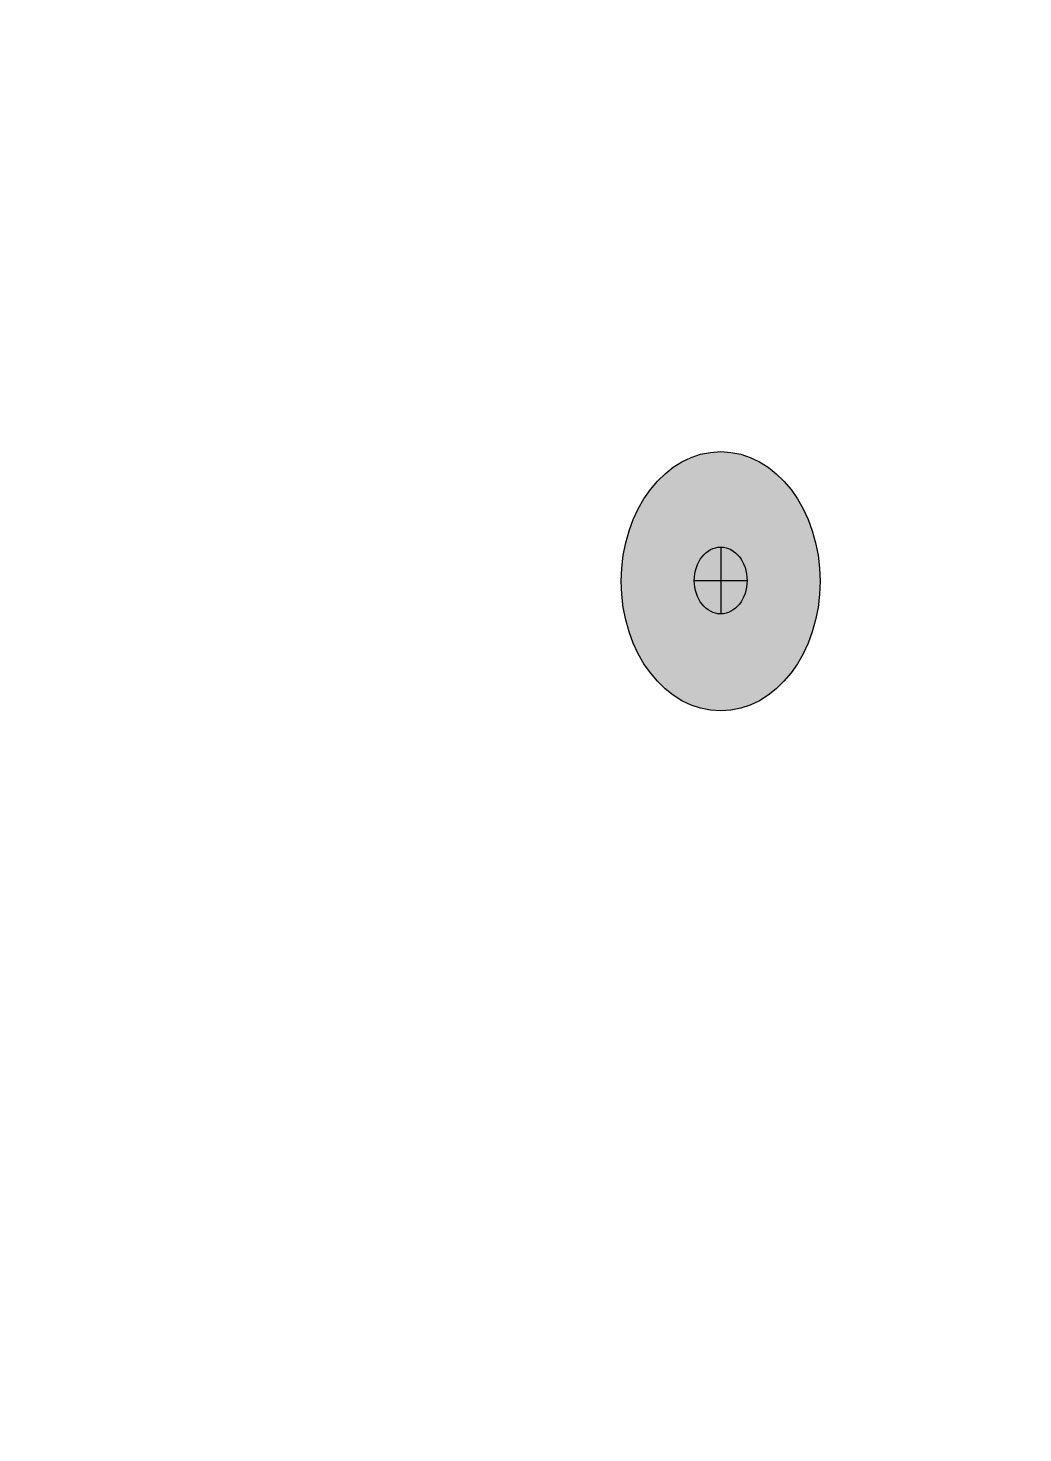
# Model space of a CAD drawing. Header units: inches. Extents: x -24 to 76, y -57 to 19.
# Drawn here: x -10.75 to -10.24, y 10.139 to 10.858 of the extents above; entities that cross this region are included whole.
import ezdxf

# ---------------------------------------------------------------- set-up
doc = ezdxf.new("R2010")
doc.units = ezdxf.units.IN
doc.header["$MEASUREMENT"] = 0
doc.layers.add('G-ANNO-TTLB', color=7, linetype='Continuous', lineweight=0)
doc.layers.add('WALL SCRATCH', color=7, linetype='Continuous', lineweight=0)

# ---------------------------------------------------------------- blocks, each defined once
blk = doc.blocks.new('Block_92')
at = {"layer": 'WALL SCRATCH', "true_color": 0x003b71, "transparency": 33554687}
h = blk.add_hatch(color=156, dxfattribs=at)
h.dxf.hatch_style = 2
edge = h.paths.add_edge_path()
edge.add_ellipse((-10.39485, 10.57509), major_axis=(0, 0.0664), ratio=0.766948, start_angle=0, end_angle=360)
at = {"layer": 'WALL SCRATCH', "color": 18, "lineweight": 25, "true_color": 0x080808}
for p, q in [((-10.39485, 10.59264), (-10.39485, 10.55837)), ((-10.40837, 10.5755), (-10.38133, 10.5755))]:
    blk.add_line(p, q, dxfattribs=at)
at = {"layer": 'WALL SCRATCH', "color": 8, "lineweight": 25, "true_color": 0x808080}
blk.add_lwpolyline([(-10.40196, 10.63648)], dxfattribs=at)
at = {"layer": 'WALL SCRATCH', "color": 18, "lineweight": 25, "true_color": 0x000000}
blk.add_ellipse((-10.39485, 10.57509), major_axis=(0, 0.0664), ratio=0.766948, dxfattribs=at)
at = {"layer": 'WALL SCRATCH', "color": 18, "lineweight": 25, "true_color": 0x080808}
blk.add_ellipse((-10.39485, 10.5755), major_axis=(0, 0.01714), ratio=0.788846, dxfattribs=at)
blk = doc.blocks.new('Block_91')
at = {"layer": 'WALL SCRATCH'}
blk.add_blockref('Block_92', (0, 0), dxfattribs=at)
blk = doc.blocks.new('Block_86')
at = {"layer": 'WALL SCRATCH'}
blk.add_blockref('Block_91', (0, 0), dxfattribs=at)

msp = doc.modelspace()

# ---------------------------------------------------------------- hatches: boundary and pattern name
at = {"layer": 'G-ANNO-TTLB', "true_color": 0xff00ff, "transparency": 33554687}
h = msp.add_hatch(color=6, dxfattribs=at)
edge = h.paths.add_edge_path()
edge.add_spline(control_points=[(19.91565, -15.06516), (19.91565, -15.06516), (-20.7721, -15.06516), (-20.7721, -15.06516), (-20.7721, -15.06516), (-20.7721, 19.05984), (-20.7721, 19.05984), (-20.7721, 19.05984), (19.91565, 19.05984), (19.91565, 19.05984), (19.91565, 19.05984), (19.91565, -15.06516), (19.91565, -15.06516)], knot_values=[0, 0, 0, 0, 1, 1, 1, 2, 2, 2, 3, 3, 3, 4, 4, 4, 4], degree=3, periodic=0)
edge = h.paths.add_edge_path()
edge.add_spline(control_points=[(-20.6471, 18.93484), (-20.6471, 18.93484), (-20.6471, -14.94016), (-20.6471, -14.94016), (-20.6471, -14.94016), (19.79065, -14.94016), (19.79065, -14.94016), (19.79065, -14.94016), (19.79065, 18.93484), (19.79065, 18.93484), (19.79065, 18.93484), (-20.6471, 18.93484), (-20.6471, 18.93484)], knot_values=[0, 0, 0, 0, 1, 1, 1, 2, 2, 2, 3, 3, 3, 4, 4, 4, 4], degree=3, periodic=0)
edge.add_line((-20.6471, 18.93484), (-20.6471, 18.93484))

# ---------------------------------------------------------------- linework, layer by layer
at = {"layer": 'G-ANNO-TTLB'}
for points in [[(19.91565, -15.06516), (19.91565, -15.06516), (-20.7721, -15.06516), (-20.7721, -15.06516), (-20.7721, -15.06516), (-20.7721, 19.05984), (-20.7721, 19.05984), (-20.7721, 19.05984), (19.91565, 19.05984), (19.91565, 19.05984), (19.91565, 19.05984), (19.91565, -15.06516), (19.91565, -15.06516)], [(-20.6471, 18.93484), (-20.6471, 18.93484), (-20.6471, -14.94016), (-20.6471, -14.94016), (-20.6471, -14.94016), (19.79065, -14.94016), (19.79065, -14.94016), (19.79065, -14.94016), (19.79065, 18.93484), (19.79065, 18.93484), (19.79065, 18.93484), (-20.6471, 18.93484), (-20.6471, 18.93484)]]:
    msp.add_open_spline(points, degree=3, knots=[0, 0, 0, 0, 1, 1, 1, 2, 2, 2, 3, 3, 3, 4, 4, 4, 4], dxfattribs=at)

# ---------------------------------------------------------------- block references
at = {"layer": 'WALL SCRATCH'}
msp.add_blockref('Block_86', (0, 0), dxfattribs=at)

doc.saveas('drawing.dxf')
